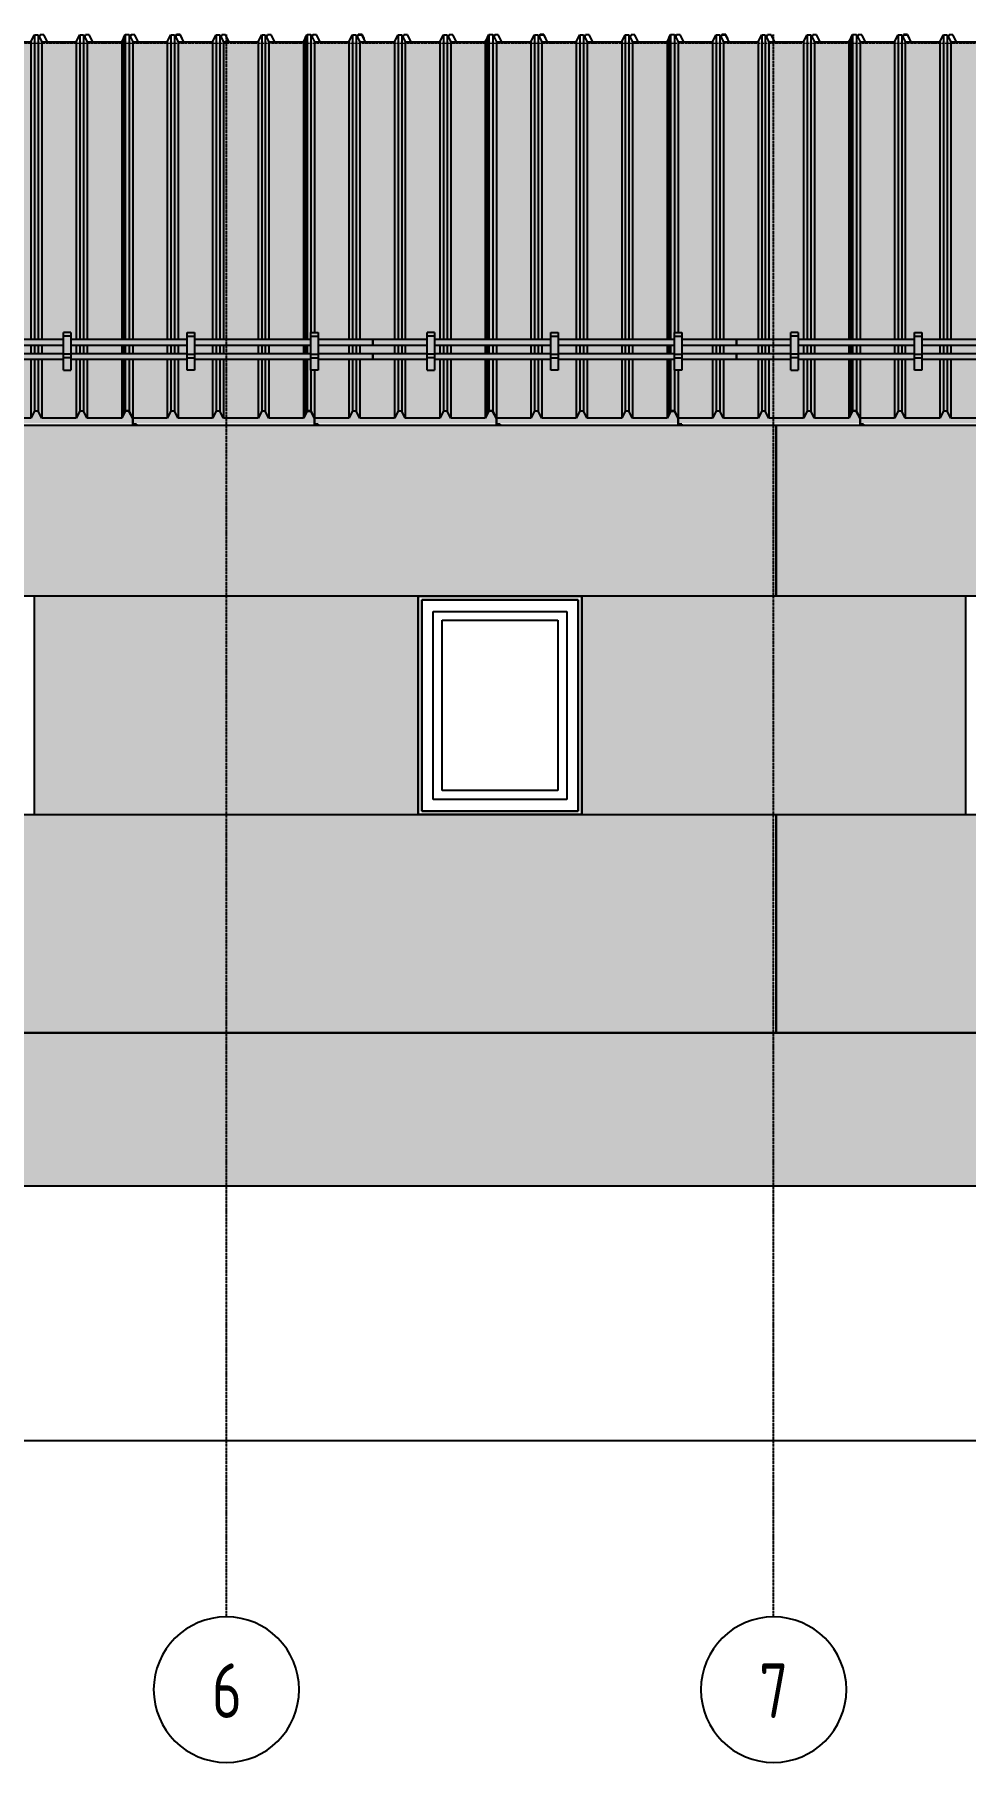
# Model space of a CAD drawing. Header units: millimetres. Extents: x 2162 to 93478, y -2737 to 52379.
# Drawn here: x 20047 to 25167, y 40518 to 50015 of the extents above; entities that cross this region are included whole.
import ezdxf

# ---------------------------------------------------------------- set-up
doc = ezdxf.new("R2010")
doc.units = ezdxf.units.MM
doc.linetypes.add('Штрихпунктир 15 х 2 х 2 мм', pattern=[19, 15, -2, 0, -2])
doc.linetypes.add('Штрихпунктирная', pattern=[30, 25, -2.25, 0.5, -2.25])
doc.layers.add('Axes', color=40, linetype='Штрихпунктирная')
doc.layers.add('Dimension', color=4, linetype='Continuous')
for name, color, linetype, lineweight in [('Level', 7, 'Continuous', 9), ('Text', 219, 'Continuous', 20), ('Windows', 4, 'Continuous', 30)]:
    doc.layers.add(name, color=color, linetype=linetype, lineweight=lineweight)
doc.styles.add('GOST Common_1', font='gost.shx', dxfattribs={"width": 0.8, "height": 250})
doc.styles.add('KOTE', font='romrust.shx', dxfattribs={"width": 0.8})
doc.dimstyles.new('ayala 100', dxfattribs={"dimscale": 50, "dimtxt": 6, "dimasz": 4.4, "dimexe": 3, "dimexo": 5, "dimgap": 1, "dimtad": 1, "dimtoh": 1, "dimdec": 0, "dimzin": 9, "dimdsep": 46, "dimtxsty": 'KOTE', "dimblk": 'ARCHTICK', "dimcen": 0, "dimdle": 3, "dimclrd": 4, "dimclre": 4, "dimclrt": 3, "dimadec": 0, "dimazin": 0, "dimtfac": 0.666667, "dimtdec": 0, "dimtix": 1, "dimtmove": 1, "dimatfit": 0, "dimfxl": 1, "dimtvp": 1, "dimtolj": 1, "dimarcsym": 0})

# ---------------------------------------------------------------- blocks, each defined once
blk = doc.blocks.new('panel054')
at = {"color": 0}
for p, q in [((20721.2, 5308.9), (20730.7, 5327.4)), ((20730.7, 5327.4), (20752.2, 5327.4)), ((20730.7, 5327.4), (20730.7, 3650.7)), ((20752.2, 5327.4), (20772.7, 5287.3)), ((20752.2, 5327.4), (20752.2, 3690.1)), ((20961.4, 5287.3), (20981.4, 5326.4)), ((20981.4, 5326.4), (21001.4, 5326.4)), ((20981.4, 5326.4), (20981.4, 3650.4)), ((21001.4, 5326.4), (21021.4, 5287.3)), ((21001.4, 5326.4), (21001.4, 3650.4)), ((21211.4, 5287.3), (21231.4, 5326.4)), ((21231.4, 5326.4), (21251.4, 5326.4)), ((21231.4, 5326.4), (21231.4, 3650.4)), ((21251.4, 5326.4), (21271.4, 5287.3)), ((21251.4, 5326.4), (21251.4, 3650.4)), ((21461.4, 5287.3), (21481.4, 5326.4)), ((21481.4, 5326.4), (21501.4, 5326.4)), ((21481.4, 5326.4), (21481.4, 3650.7)), ((21501.4, 5326.4), (21521.4, 5287.3)), ((21501.4, 5326.4), (21501.4, 3650.7)), ((20721.2, 5308.9), (20721.2, 3650.7)), ((20772.7, 5287.3), (20961.4, 5287.3)), ((20772.7, 5287.3), (20772.7, 3690.1)), ((20961.4, 5287.3), (20961.4, 3650.4)), ((21021.4, 5287.3), (21211.4, 5287.3)), ((21021.4, 5287.3), (21021.4, 3650.6)), ((21211.4, 5287.3), (21211.4, 3650.4)), ((21271.4, 5287.3), (21461.4, 5287.3)), ((21271.4, 5287.3), (21271.4, 3650.4)), ((21461.4, 5287.3), (21461.4, 3650.7)), ((21521.4, 5287.3), (21711.4, 5287.3)), ((21521.4, 5287.3), (21521.4, 3650.7)), ((21711.4, 5287.3), (21721.2, 5306.4)), ((21711.4, 5287.3), (21711.4, 3650.4)), ((20721.2, 3620.7), (20721.2, 3572.4)), ((20730.7, 3620.7), (20730.7, 3572.4)), ((20961.4, 3620.7), (20961.4, 3572.1)), ((20981.4, 3620.7), (20981.4, 3572.1)), ((21001.4, 3620.7), (21001.4, 3572.1)), ((21021.4, 3620.7), (21021.4, 3572.4)), ((21211.4, 3620.7), (21211.4, 3572.1)), ((21231.4, 3620.7), (21231.4, 3572.1)), ((21251.4, 3620.7), (21251.4, 3572.1)), ((21271.4, 3620.7), (21271.4, 3572.1)), ((21461.4, 3620.8), (21461.4, 3572.5)), ((21481.4, 3620.8), (21481.4, 3572.5)), ((21501.4, 3620.8), (21501.4, 3572.5)), ((21521.4, 3620.8), (21521.4, 3572.5)), ((21711.4, 3620.7), (21711.4, 3572.1)), ((20721.2, 3542.5), (20721.2, 3240.7)), ((20730.7, 3542.5), (20730.7, 3259.2)), ((20961.4, 3542.5), (20961.4, 3219.1)), ((20981.4, 3542.5), (20981.4, 3258.3)), ((21001.4, 3542.5), (21001.4, 3258.3)), ((21021.4, 3542.5), (21021.4, 3219.1)), ((21211.4, 3542.5), (21211.4, 3219.1)), ((21231.4, 3542.5), (21231.4, 3258.3)), ((21251.4, 3542.5), (21251.4, 3258.3)), ((21271.4, 3542.5), (21271.4, 3219.1)), ((21461.4, 3542.5), (21461.4, 3219.1)), ((21481.4, 3542.5), (21481.4, 3258.3)), ((21501.4, 3542.6), (21501.4, 3258.3)), ((21521.4, 3542.6), (21521.4, 3219.1)), ((21711.4, 3542.5), (21711.4, 3219.1)), ((20752.2, 3482.3), (20752.2, 3259.2)), ((20772.7, 3482.3), (20772.7, 3219.1)), ((20730.7, 3259.2), (20721.2, 3240.7)), ((20721.2, 3240.7), (20721.9, 3240.3)), ((20721.9, 3240.3), (20731.2, 3258.4)), ((20752.2, 3259.2), (20730.7, 3259.2)), ((20731.2, 3258.4), (20751.7, 3258.4)), ((20751.7, 3258.4), (20772.2, 3218.3)), ((20772.7, 3219.1), (20752.2, 3259.2)), ((20981.4, 3258.3), (20961.4, 3219.1)), ((21001.4, 3258.3), (20981.4, 3258.3)), ((21021.4, 3219.1), (21001.4, 3258.3)), ((21231.4, 3258.3), (21211.4, 3219.1)), ((21251.4, 3258.3), (21231.4, 3258.3)), ((21271.4, 3219.1), (21251.4, 3258.3)), ((21481.4, 3258.3), (21461.4, 3219.1)), ((21501.4, 3258.3), (21481.4, 3258.3)), ((21521.4, 3219.1), (21501.4, 3258.3)), ((21731.4, 3258.3), (21711.4, 3219.1)), ((21751.4, 3258.3), (21731.4, 3258.3)), ((21772.2, 3217.6), (21751.4, 3258.3)), ((20772.2, 3217.6), (20772.2, 3186.4)), ((20772.2, 3186.4), (20792.2, 3186.4)), ((20961.4, 3219.1), (20772.7, 3219.1)), ((20792.2, 3185.9), (20792.2, 3180)), ((20792.2, 3180), (21792.2, 3180)), ((21211.4, 3219.1), (21021.4, 3219.1)), ((21461.4, 3219.1), (21271.4, 3219.1)), ((21711.4, 3219.1), (21521.4, 3219.1)), ((21772.2, 3185.9), (21772.2, 3217.6)), ((21792.2, 3185.9), (21772.2, 3185.9)), ((21792.2, 3180), (21792.2, 3185.9))]:
    blk.add_line(p, q, dxfattribs=at)
blk = doc.blocks.new('_ArchTick')
at = {"color": 0, "linetype": 'ByBlock', "const_width": 0.15}
blk.add_lwpolyline([(-0.5, -0.5), (0.5, 0.5)], dxfattribs=at)
blk = doc.blocks.new('*D81')
at = {"layer": 'Defpoints', "color": 0, "transparency": 16777216}
for p in [(6057.1, 43126.4), (60342.1, 43126.4), (60342.1, 42288.2)]:
    blk.add_point(p, dxfattribs=at)
at = {"layer": 'Dimension', "color": 4, "lineweight": -2, "transparency": 16777216}
for p, q in [((6057.1, 42876.4), (6057.1, 42138.2)), ((60342.1, 42876.4), (60342.1, 42138.2)), ((5907.1, 42288.2), (60492.1, 42288.2))]:
    blk.add_line(p, q, dxfattribs=at)
at = {"layer": 'Dimension', "color": 4, "lineweight": -2, "transparency": 16777216, "xscale": 220, "yscale": 220, "zscale": 220, "rotation": 180}
blk.add_blockref('_ArchTick', (6057.1, 42288.2), dxfattribs=at)
at = {"layer": 'Dimension', "color": 4, "lineweight": -2, "transparency": 16777216, "xscale": 220, "yscale": 220, "zscale": 220}
blk.add_blockref('_ArchTick', (60342.1, 42288.2), dxfattribs=at)
at = {"layer": 'Dimension', "color": 3, "transparency": 16777216, "insert": (33199.6, 42488.2), "char_height": 300, "attachment_point": 5, "style": 'KOTE'}
blk.add_mtext('\\A1;54285', dxfattribs=at)

msp = doc.modelspace()

# ---------------------------------------------------------------- hatches: boundary and pattern name
at = {"true_color": 0x61993b}
h = msp.add_hatch(color=85, dxfattribs=at)
h.dxf.hatch_style = 1
h.paths.add_polyline_path([(57637.3, 49977.9), (17777.2, 49977.9), (17777.2, 47877.9), (57637.3, 47877.9)])
h.paths.add_polyline_path([(18612.2, 48388.1), (18612.2, 48367.3), (18612.2, 48348.7), (19252.2, 48348.7), (19252.2, 48367.3), (19252.2, 48388.1), (19292.2, 48388.1), (19292.2, 48367.3), (19292.2, 48348.7), (19592.2, 48348.7), (19892.2, 48348.7), (19892.2, 48367.3), (19892.2, 48388.1), (19932.2, 48388.1), (19932.2, 48367.3), (19932.2, 48348.7), (20572.2, 48348.7), (20572.2, 48367.3), (20572.2, 48388.1), (20612.2, 48388.1), (20612.2, 48367.3), (20612.2, 48269.5), (20612.2, 48248.7), (20612.2, 48180.2), (20572.2, 48180.2), (20572.2, 48240.4), (20521.4, 48240.4), (20521.4, 47917.1), (20501.4, 47956.2), (20481.4, 47956.2), (20461.4, 47917.1), (20272.2, 47917.1), (20272.2, 47884.3), (20292.2, 47884.3), (20292.2, 47883.8), (20272.2, 47883.8), (20272.2, 47915.6), (20251.4, 47956.2), (20231.4, 47956.2), (20211.4, 47917.1), (20021.4, 47917.1), (20001.4, 47956.2), (19981.4, 47956.2), (19961.4, 47917.1), (19771.4, 47917.1), (19751.4, 47956.2), (19731.4, 47956.2), (19711.4, 47917.1), (19521.4, 47917.1), (19501.4, 47956.2), (19481.4, 47956.2), (19461.4, 47917.1), (19272.2, 47917.1), (19272.2, 47884.3), (19292.2, 47884.3), (19292.2, 47883.8), (19272.2, 47883.8), (19272.2, 47915.6), (19251.4, 47956.2), (19231.4, 47956.2), (19211.4, 47917.1), (19021.4, 47917.1), (19001.4, 47956.2), (18981.4, 47956.2), (18961.4, 47917.1), (18771.4, 47917.1), (18751.4, 47956.2), (18731.4, 47956.2), (18711.4, 47917.1), (18521.4, 47917.1), (18501.4, 47956.2), (18481.4, 47956.2), (18461.4, 47917.1), (18272.2, 47917.1), (18272.2, 47916.3), (18271.8, 47917.1), (18241.4, 47917.1), (18226.2, 47946.8), (18221.9, 47938.3), (18221.2, 47938.6), (18225.8, 47947.6), (18221.4, 47956.2), (18201.4, 47956.2), (18181.4, 47917.1), (17991.4, 47917.1), (17971.4, 47956.2), (17951.4, 47956.2), (17931.4, 47917.1), (17931.4, 48180.2), (17892.2, 48180.2), (17892.2, 48248.7), (17892.2, 48269.5), (17892.2, 48367.3), (17892.2, 48388.1), (17932.2, 48388.1), (17932.2, 48367.3), (17932.2, 48348.7), (18572.2, 48348.7), (18572.2, 48367.3), (18572.2, 48388.1)], flags=16)
h.paths.add_polyline_path([(18612.2, 48270.4), (18612.2, 48248.7), (18612.2, 48240.4), (19252.2, 48240.4), (19252.2, 48248.7), (19252.2, 48270.4)], flags=0)
h.paths.add_polyline_path([(18521.4, 48318.7), (18521.4, 48270.4), (18572.2, 48270.4), (18572.2, 48269.5), (18572.2, 48248.7), (18572.2, 48240.4), (18471.4, 48240.4), (18471.4, 47956.2), (18451.4, 47956.2), (18431.4, 47917.1), (18431.4, 48240.4), (18272.6, 48240.4), (18272.6, 47917.1), (18252.5, 47956.4), (18230.6, 47956.4), (18230.6, 48240.4), (17932.2, 48240.4), (17932.2, 48248.7), (17932.2, 48270.4), (17951.4, 48270.4), (17951.4, 48318.7)], flags=0)
h.paths.add_polyline_path([(19592.2, 48318.7), (19771.4, 48318.7), (19771.4, 48270.4), (19892.2, 48270.4), (19932.2, 48269.5), (19932.2, 48248.7), (19932.2, 48180.2), (19892.2, 48180.2), (19892.2, 48240.4), (19592.2, 48240.4), (19292.2, 48240.4), (19292.2, 48180.2), (19272.6, 48180.2), (19272.6, 47917.1), (19272.2, 47884.3), (19272.2, 47916.3), (19251.7, 47956.4), (19231.1, 47956.4), (19221.9, 47938.3), (19221.2, 47938.6), (19230.6, 47957.2), (19252.1, 47957.2), (19252.1, 48180.2), (19292.2, 48180.2), (19292.2, 48248.7), (19292.2, 48270.4), (19461.4, 48270.4), (19461.4, 48318.7)], flags=0)
h.paths.add_polyline_path([(20521.4, 48318.7), (20521.4, 48270.4), (19961.4, 48270.4), (19961.4, 48318.7)], flags=0)
h.paths.add_polyline_path([(20221.2, 47938.6), (20230.6, 47957.2), (20252.1, 47957.2), (20272.6, 47917.1), (20272.2, 47916.3), (20251.7, 47956.4), (20231.1, 47956.4), (20221.9, 47938.3)], flags=0)
h.paths.add_polyline_path([(20272.6, 48240.4), (20272.6, 47917.1), (20272.2, 47884.3), (20272.2, 47915.6)], flags=0)
h = msp.add_hatch(color=85, dxfattribs=at)
h.dxf.hatch_style = 1
h.paths.add_polyline_path([(57615.6, 49336.2), (5644.8, 49336.2), (5644.8, 47879), (57615.6, 47879)])
h.paths.add_polyline_path([(17022, 49336.2), (17022, 48338.3)], flags=16)
h.paths.add_polyline_path([(15460.8, 49336.2), (15456.8, 49316.4), (15456.8, 48358), (15247.1, 48338.3), (15291.1, 48357), (15291.1, 48338.3), (15460.8, 48338.3)], flags=16)
at = {"true_color": 0xecece7}
h = msp.add_hatch(color=254, dxfattribs=at)
h.dxf.hatch_style = 1
h.paths.add_polyline_path([(57150.1, 47867.6), (6124, 47867.6), (6124, 46927.6), (9899.9, 46927.6), (10799.9, 46927.6), (57150.1, 46927.6)])
h = msp.add_hatch(color=254, dxfattribs=at)
h.dxf.hatch_style = 1
h.paths.add_polyline_path([(7107.1, 46927.6), (6124, 46927.6), (6124, 45727.6), (7107.1, 45727.6)])
h.paths.add_polyline_path([(9062.1, 46927.6), (8007.1, 46927.6), (8007.1, 45727.6), (9062.1, 45727.6)])
h.paths.add_polyline_path([(10117.1, 46927.6), (9062.1, 46927.6), (9062.1, 45727.6), (10117.1, 45727.6)])
h.paths.add_polyline_path([(12072.1, 46927.6), (11017.1, 46927.6), (11017.1, 45727.6), (12072.1, 45727.6)])
h.paths.add_polyline_path([(16137.1, 46927.6), (15082.1, 46927.6), (15082.1, 45727.6), (16137.1, 45727.6)])
h.paths.add_polyline_path([(18092.1, 46927.6), (17037.1, 46927.6), (17037.1, 45727.6), (18092.1, 45727.6)])
h.paths.add_polyline_path([(19147.1, 46927.6), (18092.1, 46927.6), (18092.1, 45727.6), (19147.1, 45727.6)])
h.paths.add_polyline_path([(21102.1, 46927.6), (20047.1, 46927.6), (20047.1, 45727.6), (21102.1, 45727.6)])
h.paths.add_polyline_path([(22157.1, 46927.6), (21102.1, 46927.6), (21102.1, 45727.6), (22157.1, 45727.6)])
h.paths.add_polyline_path([(24112.1, 46927.6), (23057.1, 46927.6), (23057.1, 45727.6), (24112.1, 45727.6)])
h.paths.add_polyline_path([(25167.1, 46927.6), (24126.6, 46927.6), (24112.1, 46927.6), (24112.1, 45727.6), (24126.6, 45727.6), (25167.1, 45727.6)])
h = msp.add_hatch(color=254, dxfattribs=at)
h.dxf.hatch_style = 1
h.paths.add_polyline_path([(20047.1, 45727.6), (19147.1, 45727.6), (18092.1, 45727.6), (18092.1, 44687.6), (21102.1, 44687.6), (21102.1, 45727.6)])
h.paths.add_polyline_path([(24112.1, 44687.6), (24112.1, 45727.6), (23057.1, 45727.6), (22157.1, 45727.6), (21102.1, 45727.6), (21102.1, 44687.6)])
h.paths.add_polyline_path([(27122.1, 44687.6), (27122.1, 45727.6), (26067.1, 45727.6), (25167.1, 45727.6), (24126.6, 45727.6), (24126.6, 44687.6)])
h.paths.add_polyline_path([(24126.6, 44687.6), (24126.6, 44527.6), (27122.1, 44527.6), (27122.1, 44687.6)])
h.paths.add_polyline_path([(21102.1, 44687.6), (21102.1, 44527.6), (24112.1, 44527.6), (24112.1, 44687.6)])
h.paths.add_polyline_path([(21102.1, 44527.6), (21102.1, 44687.6), (18092.1, 44687.6), (18092.1, 44527.6)])
h.paths.add_polyline_path([(30132.1, 44687.6), (30132.1, 45727.6), (29077.1, 45727.6), (28177.1, 45727.6), (27122.1, 45727.6), (27122.1, 44687.6)])
h.paths.add_polyline_path([(30132.1, 44527.6), (30132.1, 44687.6), (27122.1, 44687.6), (27122.1, 44527.6)])
h.paths.add_polyline_path([(33142.1, 44687.6), (33142.1, 45727.6), (32087.1, 45727.6), (31187.1, 45727.6), (30146.6, 45727.6), (30146.6, 44687.6)])
h.paths.add_polyline_path([(33142.1, 44527.6), (33142.1, 44687.6), (30146.6, 44687.6), (30146.6, 44527.6)])
at = {"true_color": 0x61993b}
h = msp.add_hatch(color=85, dxfattribs=at)
h.dxf.hatch_style = 1
h.paths.add_polyline_path([(54212.1, 44527.6), (45182.1, 44527.6), (45182.1, 43687.6), (54212.1, 43687.6)])
h.paths.add_polyline_path([(57217.1, 44527.6), (54226.6, 44527.6), (54212.1, 44527.6), (54212.1, 43687.6), (57217.1, 43687.6)])
h.paths.add_polyline_path([(60342.1, 44527.6), (57217.1, 44527.6), (57217.1, 43687.6), (60342.1, 43687.6)])
h.paths.add_polyline_path([(60462.5, 44527.6), (60342.1, 44527.6), (60342.1, 43687.6), (60462.5, 43687.6)])
h.paths.add_polyline_path([(45182.1, 44527.6), (42186.6, 44527.6), (5937, 44527.6), (5937, 43687.6), (45182.1, 43687.6)])

# ---------------------------------------------------------------- linework, layer by layer
for p, q in [((20077.8, 50014), (20072.1, 50002.8)), ((20097.8, 50014), (20077.8, 50014)), ((20117.8, 49974.9), (20097.8, 50014)), ((20327.8, 50014), (20322.1, 50002.8)), ((20347.8, 50014), (20327.8, 50014)), ((20367.8, 49974.9), (20347.8, 50014)), ((20536.1, 49996.5), (20545.5, 50015)), ((20536.1, 49996.5), (20536.1, 48338)), ((20545.5, 50015), (20567, 50015)), ((20545.5, 50015), (20545.5, 48338)), ((20567, 50015), (20587.5, 49974.9)), ((20567, 50015), (20567, 48338)), ((20577.8, 50014), (20572.7, 50004)), ((20597.8, 50014), (20577.8, 50014)), ((20587.5, 49974.9), (20776.3, 49974.9)), ((20587.5, 49974.9), (20587.5, 48338)), ((20617.8, 49974.9), (20597.8, 50014)), ((20776.3, 49974.9), (20796.3, 50014)), ((20776.3, 49974.9), (20776.3, 48338.3)), ((20796.3, 50014), (20816.3, 50014)), ((20796.3, 50014), (20796.3, 48338.3)), ((20816.3, 50014), (20836.3, 49974.9)), ((20816.3, 50014), (20816.3, 48338.3)), ((20827.1, 50015), (20821.4, 50004)), ((20821.9, 50003.1), (20827.6, 50014.2)), ((20827.8, 50014), (20822.1, 50002.8)), ((20848.6, 50015), (20827.1, 50015)), ((20827.6, 50014.2), (20848.1, 50014.2)), ((20847.8, 50014), (20827.8, 50014)), ((20836.3, 49974.9), (21026.3, 49974.9)), ((20836.3, 49974.9), (20836.3, 48338.3)), ((20867.8, 49974.9), (20847.8, 50014)), ((20848.1, 50014.2), (20857.3, 49996.1)), ((20858, 49996.5), (20848.6, 50015)), ((20857.3, 49996.1), (20858, 49996.5)), ((20858, 49996.5), (20858, 49994)), ((21026.3, 49974.9), (21046.3, 50014)), ((21026.3, 49974.9), (21026.3, 48338.3)), ((21046.3, 50014), (21066.3, 50014)), ((21046.3, 50014), (21046.3, 48338.3)), ((21066.3, 50014), (21086.3, 49974.9)), ((21066.3, 50014), (21066.3, 48338.3)), ((21077.8, 50014), (21072.1, 50002.8)), ((21097.8, 50014), (21077.8, 50014)), ((21086.3, 49974.9), (21276.3, 49974.9)), ((21086.3, 49974.9), (21086.3, 48338)), ((21117.8, 49974.9), (21097.8, 50014)), ((21276.3, 49974.9), (21296.3, 50014)), ((21276.3, 49974.9), (21276.3, 48338)), ((21296.3, 50014), (21316.3, 50014)), ((21296.3, 50014), (21296.3, 48338)), ((21316.3, 50014), (21336.3, 49974.9)), ((21316.3, 50014), (21316.3, 48338)), ((21327.8, 50014), (21322.1, 50002.8)), ((21347.8, 50014), (21327.8, 50014)), ((21336.3, 49974.9), (21526.3, 49974.9)), ((21336.3, 49974.9), (21336.3, 48338)), ((21367.8, 49974.9), (21347.8, 50014)), ((21526.3, 49974.9), (21536.1, 49994)), ((21526.3, 49974.9), (21526.3, 48338.3)), ((21577.8, 50014), (21572.7, 50004)), ((21597.8, 50014), (21577.8, 50014)), ((21617.8, 49974.9), (21597.8, 50014)), ((21827.1, 50015), (21821.4, 50004)), ((21821.9, 50003.1), (21827.6, 50014.2)), ((21827.8, 50014), (21822.1, 50002.8)), ((21848.6, 50015), (21827.1, 50015)), ((21827.6, 50014.2), (21848.1, 50014.2)), ((21847.8, 50014), (21827.8, 50014)), ((21867.8, 49974.9), (21847.8, 50014)), ((21848.1, 50014.2), (21857.3, 49996.1)), ((21858, 49996.5), (21848.6, 50015)), ((21857.3, 49996.1), (21858, 49996.5)), ((21858, 49996.5), (21858, 49994)), ((22077.8, 50014), (22072.1, 50002.8)), ((22097.8, 50014), (22077.8, 50014)), ((22117.8, 49974.9), (22097.8, 50014)), ((22327.8, 50014), (22322.1, 50002.8)), ((22347.8, 50014), (22327.8, 50014)), ((22367.8, 49974.9), (22347.8, 50014)), ((22536.1, 49996.5), (22545.5, 50015)), ((22536.1, 49996.5), (22536.1, 48338)), ((22545.5, 50015), (22567, 50015)), ((22545.5, 50015), (22545.5, 48338)), ((22567, 50015), (22587.5, 49974.9)), ((22567, 50015), (22567, 48338)), ((22577.8, 50014), (22572.7, 50004)), ((22597.8, 50014), (22577.8, 50014)), ((22587.5, 49974.9), (22776.3, 49974.9)), ((22587.5, 49974.9), (22587.5, 48338)), ((22617.8, 49974.9), (22597.8, 50014)), ((22776.3, 49974.9), (22796.3, 50014)), ((22776.3, 49974.9), (22776.3, 48338.3)), ((22796.3, 50014), (22816.3, 50014)), ((22796.3, 50014), (22796.3, 48338.3)), ((22816.3, 50014), (22836.3, 49974.9)), ((22816.3, 50014), (22816.3, 48338.3)), ((22827.1, 50015), (22821.4, 50004)), ((22821.9, 50003.1), (22827.6, 50014.2)), ((22827.8, 50014), (22822.1, 50002.8)), ((22848.6, 50015), (22827.1, 50015)), ((22827.6, 50014.2), (22848.1, 50014.2)), ((22847.8, 50014), (22827.8, 50014)), ((22836.3, 49974.9), (23026.3, 49974.9)), ((22836.3, 49974.9), (22836.3, 48338.3)), ((22867.8, 49974.9), (22847.8, 50014)), ((22848.1, 50014.2), (22857.3, 49996.1)), ((22858, 49996.5), (22848.6, 50015)), ((22857.3, 49996.1), (22858, 49996.5)), ((22858, 49996.5), (22858, 49994)), ((23026.3, 49974.9), (23046.3, 50014)), ((23026.3, 49974.9), (23026.3, 48338.3)), ((23046.3, 50014), (23066.3, 50014)), ((23046.3, 50014), (23046.3, 48338.3)), ((23066.3, 50014), (23086.3, 49974.9)), ((23066.3, 50014), (23066.3, 48338.3)), ((23077.8, 50014), (23072.1, 50002.8)), ((23097.8, 50014), (23077.8, 50014)), ((23086.3, 49974.9), (23276.3, 49974.9)), ((23086.3, 49974.9), (23086.3, 48338)), ((23117.8, 49974.9), (23097.8, 50014)), ((23276.3, 49974.9), (23296.3, 50014)), ((23276.3, 49974.9), (23276.3, 48338)), ((23296.3, 50014), (23316.3, 50014)), ((23296.3, 50014), (23296.3, 48338)), ((23316.3, 50014), (23336.3, 49974.9)), ((23316.3, 50014), (23316.3, 48338)), ((23327.8, 50014), (23322.1, 50002.8)), ((23347.8, 50014), (23327.8, 50014)), ((23336.3, 49974.9), (23526.3, 49974.9)), ((23336.3, 49974.9), (23336.3, 48338)), ((23367.8, 49974.9), (23347.8, 50014)), ((23526.3, 49974.9), (23536.1, 49994)), ((23526.3, 49974.9), (23526.3, 48338.3)), ((23577.8, 50014), (23572.7, 50004)), ((23597.8, 50014), (23577.8, 50014)), ((23617.8, 49974.9), (23597.8, 50014)), ((23827.1, 50015), (23821.4, 50004)), ((23821.9, 50003.1), (23827.6, 50014.2)), ((23827.8, 50014), (23822.1, 50002.8)), ((23848.6, 50015), (23827.1, 50015)), ((23827.6, 50014.2), (23848.1, 50014.2)), ((23847.8, 50014), (23827.8, 50014)), ((23867.8, 49974.9), (23847.8, 50014)), ((23848.1, 50014.2), (23857.3, 49996.1)), ((23858, 49996.5), (23848.6, 50015)), ((23857.3, 49996.1), (23858, 49996.5)), ((23858, 49996.5), (23858, 49994)), ((24077.8, 50014), (24072.1, 50002.8)), ((24097.8, 50014), (24077.8, 50014)), ((24117.8, 49974.9), (24097.8, 50014)), ((24327.8, 50014), (24322.1, 50002.8)), ((24347.8, 50014), (24327.8, 50014)), ((24367.8, 49974.9), (24347.8, 50014)), ((24536.1, 49996.5), (24545.5, 50015)), ((24536.1, 49996.5), (24536.1, 48338)), ((24545.5, 50015), (24567, 50015)), ((24545.5, 50015), (24545.5, 48338)), ((24567, 50015), (24587.5, 49974.9)), ((24567, 50015), (24567, 48338)), ((24577.8, 50014), (24572.7, 50004)), ((24597.8, 50014), (24577.8, 50014)), ((24587.5, 49974.9), (24776.3, 49974.9)), ((24587.5, 49974.9), (24587.5, 48338)), ((24617.8, 49974.9), (24597.8, 50014)), ((24776.3, 49974.9), (24796.3, 50014)), ((24776.3, 49974.9), (24776.3, 48338.3)), ((24796.3, 50014), (24816.3, 50014)), ((24796.3, 50014), (24796.3, 48338.3)), ((24816.3, 50014), (24836.3, 49974.9)), ((24816.3, 50014), (24816.3, 48338.3)), ((24827.1, 50015), (24821.4, 50004)), ((24821.9, 50003.1), (24827.6, 50014.2)), ((24827.8, 50014), (24822.1, 50002.8)), ((24848.6, 50015), (24827.1, 50015)), ((24827.6, 50014.2), (24848.1, 50014.2)), ((24847.8, 50014), (24827.8, 50014)), ((24836.3, 49974.9), (25026.3, 49974.9)), ((24836.3, 49974.9), (24836.3, 48338.3)), ((24867.8, 49974.9), (24847.8, 50014)), ((24848.1, 50014.2), (24857.3, 49996.1)), ((24858, 49996.5), (24848.6, 50015)), ((24857.3, 49996.1), (24858, 49996.5)), ((24858, 49996.5), (24858, 49994)), ((25026.3, 49974.9), (25046.3, 50014)), ((25026.3, 49974.9), (25026.3, 48338.3)), ((25046.3, 50014), (25066.3, 50014)), ((25046.3, 50014), (25046.3, 48338.3)), ((25066.3, 50014), (25086.3, 49974.9)), ((25066.3, 50014), (25066.3, 48338.3)), ((25077.8, 50014), (25072.1, 50002.8)), ((25097.8, 50014), (25077.8, 50014)), ((25086.3, 49974.9), (25276.3, 49974.9)), ((25086.3, 49974.9), (25086.3, 48338)), ((25117.8, 49974.9), (25097.8, 50014)), ((20247.1, 48357), (20207.1, 48357)), ((20887.1, 48357), (20927.1, 48357)), ((21567.1, 48357), (21607.1, 48357)), ((21907.1, 48338.3), (21907.1, 48338.3)), ((21907.1, 48338.3), (21907.1, 48338.3)), ((22247.1, 48357), (22207.1, 48357)), ((22887.1, 48357), (22927.1, 48357)), ((23567.1, 48357), (23607.1, 48357)), ((23907.1, 48338.3), (23907.1, 48338.3)), ((23907.1, 48338.3), (23907.1, 48338.3)), ((24247.1, 48357), (24207.1, 48357)), ((24887.1, 48357), (24927.1, 48357)), ((20247.1, 48259.1), (20207.1, 48259.1)), ((20536.1, 48308.4), (20536.1, 48259.8)), ((20545.5, 48308.4), (20545.5, 48259.8)), ((20567, 48308.4), (20567, 48259.8)), ((20587.5, 48308.4), (20587.5, 48259.8)), ((20776.3, 48308.4), (20776.3, 48260)), ((20796.3, 48308.4), (20796.3, 48260)), ((20816.3, 48308.4), (20816.3, 48260)), ((20836.3, 48308.4), (20836.3, 48260)), ((20887.1, 48259.1), (20927.1, 48259.1)), ((21026.3, 48308.5), (21026.3, 48260.1)), ((21046.3, 48308.5), (21046.3, 48260.1)), ((21066.3, 48308.5), (21066.3, 48260.1)), ((21086.3, 48308.5), (21086.3, 48259.8)), ((21276.3, 48308.4), (21276.3, 48259.8)), ((21296.3, 48308.4), (21296.3, 48259.8)), ((21316.3, 48308.4), (21316.3, 48259.8)), ((21336.3, 48308.4), (21336.3, 48259.8)), ((21526.3, 48308.4), (21526.3, 48260)), ((21567.1, 48259.1), (21607.1, 48259.1)), ((21907.1, 48260.1), (21907.1, 48260.1)), ((21907.1, 48260.1), (21907.1, 48260.1)), ((22247.1, 48259.1), (22207.1, 48259.1)), ((22536.1, 48308.4), (22536.1, 48259.8)), ((22545.5, 48308.4), (22545.5, 48259.8)), ((22567, 48308.4), (22567, 48259.8)), ((22587.5, 48308.4), (22587.5, 48259.8)), ((22776.3, 48308.4), (22776.3, 48260)), ((22796.3, 48308.4), (22796.3, 48260)), ((22816.3, 48308.4), (22816.3, 48260)), ((22836.3, 48308.4), (22836.3, 48260)), ((22887.1, 48259.1), (22927.1, 48259.1)), ((23026.3, 48308.5), (23026.3, 48260.1)), ((23046.3, 48308.5), (23046.3, 48260.1)), ((23066.3, 48308.5), (23066.3, 48260.1)), ((23086.3, 48308.5), (23086.3, 48259.8)), ((23276.3, 48308.4), (23276.3, 48259.8)), ((23296.3, 48308.4), (23296.3, 48259.8)), ((23316.3, 48308.4), (23316.3, 48259.8)), ((23336.3, 48308.4), (23336.3, 48259.8)), ((23526.3, 48308.4), (23526.3, 48260)), ((23567.1, 48259.1), (23607.1, 48259.1)), ((23907.1, 48260.1), (23907.1, 48260.1)), ((23907.1, 48260.1), (23907.1, 48260.1)), ((24247.1, 48259.1), (24207.1, 48259.1)), ((24536.1, 48308.4), (24536.1, 48259.8)), ((24545.5, 48308.4), (24545.5, 48259.8)), ((24567, 48308.4), (24567, 48259.8)), ((24587.5, 48308.4), (24587.5, 48259.8)), ((24776.3, 48308.4), (24776.3, 48260)), ((24796.3, 48308.4), (24796.3, 48260)), ((24816.3, 48308.4), (24816.3, 48260)), ((24836.3, 48308.4), (24836.3, 48260)), ((24887.1, 48259.1), (24927.1, 48259.1)), ((25026.3, 48308.5), (25026.3, 48260.1)), ((25046.3, 48308.5), (25046.3, 48260.1)), ((25066.3, 48308.5), (25066.3, 48260.1)), ((25086.3, 48308.5), (25086.3, 48259.8)), ((20247.1, 48238.4), (20207.1, 48238.4)), ((20536.1, 48230.1), (20536.1, 47928.3)), ((20545.5, 48230.1), (20545.5, 47946.8)), ((20567, 48230.1), (20567, 47946.8)), ((20587.5, 48230.1), (20587.5, 47906.7)), ((20776.3, 48230.1), (20776.3, 47906.7)), ((20796.3, 48230.1), (20796.3, 47945.9)), ((20816.3, 48230.1), (20816.3, 47945.9)), ((20836.3, 48230.1), (20836.3, 47906.7)), ((20887.1, 48238.4), (20927.1, 48238.4)), ((21026.3, 48230.2), (21026.3, 47906.7)), ((21046.3, 48230.2), (21046.3, 47945.9)), ((21066.3, 48230.3), (21066.3, 47945.9)), ((21086.3, 48230.3), (21086.3, 47906.7)), ((21276.3, 48230.1), (21276.3, 47906.7)), ((21296.3, 48230.1), (21296.3, 47945.9)), ((21316.3, 48230.1), (21316.3, 47945.9)), ((21336.3, 48230.1), (21336.3, 47906.7)), ((21526.3, 48230.1), (21526.3, 47906.7)), ((21567.1, 48238.4), (21607.1, 48238.4)), ((22247.1, 48238.4), (22207.1, 48238.4)), ((22536.1, 48230.1), (22536.1, 47928.3)), ((22545.5, 48230.1), (22545.5, 47946.8)), ((22567, 48230.1), (22567, 47946.8)), ((22587.5, 48230.1), (22587.5, 47906.7)), ((22776.3, 48230.1), (22776.3, 47906.7)), ((22796.3, 48230.1), (22796.3, 47945.9)), ((22816.3, 48230.1), (22816.3, 47945.9)), ((22836.3, 48230.1), (22836.3, 47906.7)), ((22887.1, 48238.4), (22927.1, 48238.4)), ((23026.3, 48230.2), (23026.3, 47906.7)), ((23046.3, 48230.2), (23046.3, 47945.9)), ((23066.3, 48230.3), (23066.3, 47945.9)), ((23086.3, 48230.3), (23086.3, 47906.7)), ((23276.3, 48230.1), (23276.3, 47906.7)), ((23296.3, 48230.1), (23296.3, 47945.9)), ((23316.3, 48230.1), (23316.3, 47945.9)), ((23336.3, 48230.1), (23336.3, 47906.7)), ((23526.3, 48230.1), (23526.3, 47906.7)), ((23567.1, 48238.4), (23607.1, 48238.4)), ((24247.1, 48238.4), (24207.1, 48238.4)), ((24536.1, 48230.1), (24536.1, 47928.3)), ((24545.5, 48230.1), (24545.5, 47946.8)), ((24567, 48230.1), (24567, 47946.8)), ((24587.5, 48230.1), (24587.5, 47906.7)), ((24776.3, 48230.1), (24776.3, 47906.7)), ((24796.3, 48230.1), (24796.3, 47945.9)), ((24816.3, 48230.1), (24816.3, 47945.9)), ((24836.3, 48230.1), (24836.3, 47906.7)), ((24887.1, 48238.4), (24927.1, 48238.4)), ((25026.3, 48230.2), (25026.3, 47906.7)), ((25046.3, 48230.2), (25046.3, 47945.9)), ((25066.3, 48230.3), (25066.3, 47945.9)), ((25086.3, 48230.3), (25086.3, 47906.7)), ((20545.5, 47946.8), (20536.1, 47928.3)), ((20536.1, 47928.3), (20536.8, 47928)), ((20536.8, 47928), (20546, 47946.1)), ((20567, 47946.8), (20545.5, 47946.8)), ((20546, 47946.1), (20566.6, 47946.1)), ((20566.6, 47946.1), (20587.1, 47906)), ((20587.5, 47906.7), (20567, 47946.8)), ((20587.1, 47905.3), (20587.1, 47874)), ((20587.1, 47874), (20607.1, 47874)), ((20776.3, 47906.7), (20587.5, 47906.7)), ((20607.1, 47873.5), (20607.1, 47867.6)), ((20607.1, 47867.6), (21607.1, 47867.6)), ((20796.3, 47945.9), (20776.3, 47906.7)), ((20816.3, 47945.9), (20796.3, 47945.9)), ((20836.3, 47906.7), (20816.3, 47945.9)), ((21026.3, 47906.7), (20836.3, 47906.7)), ((21046.3, 47945.9), (21026.3, 47906.7)), ((21066.3, 47945.9), (21046.3, 47945.9)), ((21086.3, 47906.7), (21066.3, 47945.9)), ((21276.3, 47906.7), (21086.3, 47906.7)), ((21296.3, 47945.9), (21276.3, 47906.7)), ((21316.3, 47945.9), (21296.3, 47945.9)), ((21336.3, 47906.7), (21316.3, 47945.9)), ((21526.3, 47906.7), (21336.3, 47906.7)), ((21546.3, 47945.9), (21526.3, 47906.7)), ((21566.3, 47945.9), (21546.3, 47945.9)), ((21587.1, 47905.3), (21566.3, 47945.9)), ((21587.1, 47873.5), (21587.1, 47905.3)), ((21607.1, 47873.5), (21587.1, 47873.5)), ((21607.1, 47867.6), (21607.1, 47873.5)), ((22545.5, 47946.8), (22536.1, 47928.3)), ((22536.1, 47928.3), (22536.8, 47928)), ((22536.8, 47928), (22546, 47946.1)), ((22567, 47946.8), (22545.5, 47946.8)), ((22546, 47946.1), (22566.6, 47946.1)), ((22566.6, 47946.1), (22587.1, 47906)), ((22587.5, 47906.7), (22567, 47946.8)), ((22587.1, 47905.3), (22587.1, 47874)), ((22587.1, 47874), (22607.1, 47874)), ((22776.3, 47906.7), (22587.5, 47906.7)), ((22607.1, 47873.5), (22607.1, 47867.6)), ((22607.1, 47867.6), (23607.1, 47867.6)), ((22796.3, 47945.9), (22776.3, 47906.7)), ((22816.3, 47945.9), (22796.3, 47945.9)), ((22836.3, 47906.7), (22816.3, 47945.9)), ((23026.3, 47906.7), (22836.3, 47906.7)), ((23046.3, 47945.9), (23026.3, 47906.7)), ((23066.3, 47945.9), (23046.3, 47945.9)), ((23086.3, 47906.7), (23066.3, 47945.9)), ((23276.3, 47906.7), (23086.3, 47906.7)), ((23296.3, 47945.9), (23276.3, 47906.7)), ((23316.3, 47945.9), (23296.3, 47945.9)), ((23336.3, 47906.7), (23316.3, 47945.9)), ((23526.3, 47906.7), (23336.3, 47906.7)), ((23546.3, 47945.9), (23526.3, 47906.7)), ((23566.3, 47945.9), (23546.3, 47945.9)), ((23587.1, 47905.3), (23566.3, 47945.9)), ((23587.1, 47873.5), (23587.1, 47905.3)), ((23607.1, 47873.5), (23587.1, 47873.5)), ((23607.1, 47867.6), (23607.1, 47873.5)), ((24126.6, 47867.6), (24126.6, 46927.6)), ((24126.6, 46927.6), (24126.6, 47867.6)), ((24545.5, 47946.8), (24536.1, 47928.3)), ((24536.1, 47928.3), (24536.8, 47928)), ((24536.8, 47928), (24546, 47946.1)), ((24567, 47946.8), (24545.5, 47946.8)), ((24546, 47946.1), (24566.6, 47946.1)), ((24566.6, 47946.1), (24587.1, 47906)), ((24587.5, 47906.7), (24567, 47946.8)), ((24587.1, 47905.3), (24587.1, 47874)), ((24587.1, 47874), (24607.1, 47874)), ((24776.3, 47906.7), (24587.5, 47906.7)), ((24607.1, 47873.5), (24607.1, 47867.6)), ((24607.1, 47867.6), (25607.1, 47867.6)), ((24796.3, 47945.9), (24776.3, 47906.7)), ((24816.3, 47945.9), (24796.3, 47945.9)), ((24836.3, 47906.7), (24816.3, 47945.9)), ((25026.3, 47906.7), (24836.3, 47906.7)), ((25046.3, 47945.9), (25026.3, 47906.7)), ((25066.3, 47945.9), (25046.3, 47945.9)), ((25086.3, 47906.7), (25066.3, 47945.9)), ((25276.3, 47906.7), (25086.3, 47906.7)), ((20047.1, 46927.6), (19147.1, 46927.6)), ((20047.1, 45727.6), (20047.1, 46927.6)), ((22157.1, 46927.6), (20047.1, 46927.6)), ((22157.1, 46927.6), (20047.1, 46927.6)), ((22157.1, 46927.6), (22157.1, 45727.6)), ((23057.1, 46927.6), (22157.1, 46927.6)), ((23057.1, 45727.6), (23057.1, 46927.6)), ((25167.1, 46927.6), (23057.1, 46927.6)), ((24126.6, 46927.6), (23057.1, 46927.6)), ((25167.1, 46927.6), (24126.6, 46927.6)), ((25167.1, 46927.6), (25167.1, 45727.6)), ((26067.1, 46927.6), (25167.1, 46927.6)), ((19147.1, 45727.6), (20047.1, 45727.6)), ((20047.1, 45727.6), (22157.1, 45727.6)), ((20047.1, 45727.6), (22157.1, 45727.6)), ((22157.1, 45727.6), (23057.1, 45727.6)), ((23057.1, 45727.6), (25167.1, 45727.6)), ((23057.1, 45727.6), (24126.6, 45727.6)), ((24126.6, 44527.6), (24126.6, 45727.6)), ((24126.6, 45727.6), (25167.1, 45727.6)), ((24126.6, 45727.6), (24126.6, 44527.6)), ((25167.1, 45727.6), (26067.1, 45727.6)), ((36469.4, 44527.6), (14753.7, 44527.6)), ((18092.1, 44527.6), (24126.6, 44527.6)), ((24126.6, 44527.6), (30146.6, 44527.6)), ((14625.4, 43687.6), (36673.7, 43687.6))]:
    msp.add_line(p, q)
at = {"color": 0}
for p, q in [((20207.1, 48338.3), (19907.1, 48338.3)), ((20207.1, 48357), (20207.1, 48377.8)), ((20247.1, 48377.8), (20207.1, 48377.8)), ((20207.1, 48259.1), (20207.1, 48357)), ((20247.1, 48377.8), (20247.1, 48357)), ((20247.1, 48357), (20247.1, 48259.1)), ((20887.1, 48338.3), (20247.1, 48338.3)), ((20887.1, 48357), (20887.1, 48377.8)), ((20887.1, 48377.8), (20927.1, 48377.8)), ((20887.1, 48259.1), (20887.1, 48357)), ((20927.1, 48377.8), (20927.1, 48357)), ((20927.1, 48357), (20927.1, 48259.1)), ((21567.1, 48338.3), (20927.1, 48338.3)), ((21567.1, 48357), (21567.1, 48377.8)), ((21567.1, 48377.8), (21607.1, 48377.8)), ((21567.1, 48259.1), (21567.1, 48357)), ((21607.1, 48377.8), (21607.1, 48357)), ((21607.1, 48357), (21607.1, 48259.1)), ((21907.1, 48338.3), (21607.1, 48338.3)), ((21907.1, 48338.3), (21907.1, 48320.2)), ((22207.1, 48338.3), (21907.1, 48338.3)), ((21907.1, 48320.2), (21907.1, 48338.3)), ((22207.1, 48357), (22207.1, 48377.8)), ((22247.1, 48377.8), (22207.1, 48377.8)), ((22207.1, 48259.1), (22207.1, 48357)), ((22247.1, 48377.8), (22247.1, 48357)), ((22247.1, 48357), (22247.1, 48259.1)), ((22887.1, 48338.3), (22247.1, 48338.3)), ((22887.1, 48357), (22887.1, 48377.8)), ((22887.1, 48377.8), (22927.1, 48377.8)), ((22887.1, 48259.1), (22887.1, 48357)), ((22927.1, 48377.8), (22927.1, 48357)), ((22927.1, 48357), (22927.1, 48259.1)), ((23567.1, 48338.3), (22927.1, 48338.3)), ((23567.1, 48357), (23567.1, 48377.8)), ((23567.1, 48377.8), (23607.1, 48377.8)), ((23567.1, 48259.1), (23567.1, 48357)), ((23607.1, 48377.8), (23607.1, 48357)), ((23607.1, 48357), (23607.1, 48259.1)), ((23907.1, 48338.3), (23607.1, 48338.3)), ((23907.1, 48338.3), (23907.1, 48320.2)), ((24207.1, 48338.3), (23907.1, 48338.3)), ((23907.1, 48320.2), (23907.1, 48338.3)), ((24207.1, 48357), (24207.1, 48377.8)), ((24247.1, 48377.8), (24207.1, 48377.8)), ((24207.1, 48259.1), (24207.1, 48357)), ((24247.1, 48377.8), (24247.1, 48357)), ((24247.1, 48357), (24247.1, 48259.1)), ((24887.1, 48338.3), (24247.1, 48338.3)), ((24887.1, 48357), (24887.1, 48377.8)), ((24887.1, 48377.8), (24927.1, 48377.8)), ((24887.1, 48259.1), (24887.1, 48357)), ((24927.1, 48377.8), (24927.1, 48357)), ((24927.1, 48357), (24927.1, 48259.1)), ((25567.1, 48338.3), (24927.1, 48338.3)), ((19907.1, 48308.3), (20207.1, 48308.3)), ((20207.1, 48260.1), (19907.1, 48260.1)), ((20207.1, 48238.4), (20207.1, 48259.1)), ((20247.1, 48308.3), (20887.1, 48308.3)), ((20887.1, 48260.1), (20247.1, 48260.1)), ((20247.1, 48259.1), (20247.1, 48238.4)), ((20887.1, 48238.4), (20887.1, 48259.1)), ((20927.1, 48308.3), (21567.1, 48308.3)), ((21567.1, 48260.1), (20927.1, 48260.1)), ((20927.1, 48259.1), (20927.1, 48238.4)), ((21567.1, 48238.4), (21567.1, 48259.1)), ((21607.1, 48308.3), (21907.1, 48308.3)), ((21907.1, 48260.1), (21607.1, 48260.1)), ((21607.1, 48259.1), (21607.1, 48238.4)), ((21907.1, 48320.2), (21907.1, 48308.3)), ((21907.1, 48308.3), (21907.1, 48320.2)), ((21907.1, 48308.3), (22207.1, 48308.3)), ((21907.1, 48260.1), (21907.1, 48242)), ((22207.1, 48260.1), (21907.1, 48260.1)), ((21907.1, 48242), (21907.1, 48260.1)), ((22207.1, 48238.4), (22207.1, 48259.1)), ((22247.1, 48308.3), (22887.1, 48308.3)), ((22887.1, 48260.1), (22247.1, 48260.1)), ((22247.1, 48259.1), (22247.1, 48238.4)), ((22887.1, 48238.4), (22887.1, 48259.1)), ((22927.1, 48308.3), (23567.1, 48308.3)), ((23567.1, 48260.1), (22927.1, 48260.1)), ((22927.1, 48259.1), (22927.1, 48238.4)), ((23567.1, 48238.4), (23567.1, 48259.1)), ((23607.1, 48308.3), (23907.1, 48308.3)), ((23907.1, 48260.1), (23607.1, 48260.1)), ((23607.1, 48259.1), (23607.1, 48238.4)), ((23907.1, 48320.2), (23907.1, 48308.3)), ((23907.1, 48308.3), (23907.1, 48320.2)), ((23907.1, 48308.3), (24207.1, 48308.3)), ((23907.1, 48260.1), (23907.1, 48242)), ((24207.1, 48260.1), (23907.1, 48260.1)), ((23907.1, 48242), (23907.1, 48260.1)), ((24207.1, 48238.4), (24207.1, 48259.1)), ((24247.1, 48308.3), (24887.1, 48308.3)), ((24887.1, 48260.1), (24247.1, 48260.1)), ((24247.1, 48259.1), (24247.1, 48238.4)), ((24887.1, 48238.4), (24887.1, 48259.1)), ((24927.1, 48308.3), (25567.1, 48308.3)), ((25567.1, 48260.1), (24927.1, 48260.1)), ((24927.1, 48259.1), (24927.1, 48238.4)), ((19907.1, 48230.1), (20207.1, 48230.1)), ((20207.1, 48169.9), (20207.1, 48238.4)), ((20207.1, 48169.9), (20247.1, 48169.9)), ((20247.1, 48238.4), (20247.1, 48169.9)), ((20247.1, 48230.1), (20887.1, 48230.1)), ((20887.1, 48169.9), (20887.1, 48238.4)), ((20927.1, 48169.9), (20887.1, 48169.9)), ((20927.1, 48238.4), (20927.1, 48169.9)), ((20927.1, 48230.1), (21567.1, 48230.1)), ((21567.1, 48169.9), (21567.1, 48238.4)), ((21607.1, 48169.9), (21567.1, 48169.9)), ((21607.1, 48238.4), (21607.1, 48169.9)), ((21607.1, 48230.1), (21907.1, 48230.1)), ((21907.1, 48242), (21907.1, 48230.1)), ((21907.1, 48230.1), (21907.1, 48242)), ((21907.1, 48230.1), (22207.1, 48230.1)), ((22207.1, 48169.9), (22207.1, 48238.4)), ((22207.1, 48169.9), (22247.1, 48169.9)), ((22247.1, 48238.4), (22247.1, 48169.9)), ((22247.1, 48230.1), (22887.1, 48230.1)), ((22887.1, 48169.9), (22887.1, 48238.4)), ((22927.1, 48169.9), (22887.1, 48169.9)), ((22927.1, 48238.4), (22927.1, 48169.9)), ((22927.1, 48230.1), (23567.1, 48230.1)), ((23567.1, 48169.9), (23567.1, 48238.4)), ((23607.1, 48169.9), (23567.1, 48169.9)), ((23607.1, 48238.4), (23607.1, 48169.9)), ((23607.1, 48230.1), (23907.1, 48230.1)), ((23907.1, 48242), (23907.1, 48230.1)), ((23907.1, 48230.1), (23907.1, 48242)), ((23907.1, 48230.1), (24207.1, 48230.1)), ((24207.1, 48169.9), (24207.1, 48238.4)), ((24207.1, 48169.9), (24247.1, 48169.9)), ((24247.1, 48238.4), (24247.1, 48169.9)), ((24247.1, 48230.1), (24887.1, 48230.1)), ((24887.1, 48169.9), (24887.1, 48238.4)), ((24927.1, 48169.9), (24887.1, 48169.9)), ((24927.1, 48238.4), (24927.1, 48169.9)), ((24927.1, 48230.1), (25567.1, 48230.1)), ((22177.1, 45747.6), (22177.1, 46907.6)), ((23037.1, 46907.6), (22177.1, 46907.6)), ((22240.1, 46844.6), (22974.1, 46844.6)), ((22240.1, 45810.6), (22240.1, 46844.6)), ((22974.1, 46844.6), (22974.1, 45810.6)), ((23037.1, 45747.6), (23037.1, 46907.6)), ((22289.1, 45859.6), (22289.1, 46795.6)), ((22289.1, 46795.6), (22925.1, 46795.6)), ((22925.1, 46795.6), (22925.1, 45859.6)), ((22974.1, 45810.6), (22240.1, 45810.6)), ((22925.1, 45859.6), (22289.1, 45859.6)), ((23037.1, 45747.6), (22177.1, 45747.6))]:
    msp.add_line(p, q, dxfattribs=at)
at = {"layer": 'Axes', "linetype": 'Штрихпунктир 15 х 2 х 2 мм'}
for p, q in [((21102.1, 41318.4), (21102.1, 50015)), ((24112.1, 41318.4), (24112.1, 50015))]:
    msp.add_line(p, q, dxfattribs=at)
at = {"layer": 'Axes', "color": 7, "linetype": 'Continuous'}
for centre, start, end in [((21102.1, 40918.4), 0, 180), ((24112.1, 40918.4), 0, 180), ((21102.1, 40918.4), 180, 0), ((24112.1, 40918.4), 180, 0)]:
    msp.add_arc(centre, 400, start, end, dxfattribs=at)
at = {"layer": 'Level', "linetype": 'Штрихпунктир 15 х 2 х 2 мм'}
for p, q in [((16670.3, 49967.6), (57449.3, 49967.6)), ((5389, 47867.6), (57032.7, 47867.6))]:
    msp.add_line(p, q, dxfattribs=at)
at = {"layer": 'Windows', "color": 7}
for p, q in [((22157.1, 46927.6), (22157.1, 45727.6)), ((23057.1, 46927.6), (22157.1, 46927.6)), ((23057.1, 46927.6), (23057.1, 45727.6)), ((22177.1, 45747.6), (22177.1, 46907.6)), ((22177.1, 46907.6), (23037.1, 46907.6)), ((23037.1, 46907.6), (23037.1, 45747.6)), ((22157.1, 45727.6), (23057.1, 45727.6)), ((23037.1, 45747.6), (22177.1, 45747.6))]:
    msp.add_line(p, q, dxfattribs=at)

# ---------------------------------------------------------------- block references
for p in [(-1185.1, 44687.6), (814.9, 44687.6), (2814.9, 44687.6)]:
    msp.add_blockref('panel054', p)

# ---------------------------------------------------------------- texts
at = {"layer": 'Text', "char_height": 300, "width": 205.232, "attachment_point": 1, "style": 'GOST Common_1'}
for s, insert in [('\\fGOST Common|b0|i0|c204|p34|;\\W.8;6', (21022.5, 41062.9)), ('\\fGOST Common|b0|i0|c204|p34|;\\W.8;7', (24032.5, 41062.9))]:
    msp.add_mtext(s, dxfattribs=dict(at, insert=insert))

# ---------------------------------------------------------------- dimensions: what is measured, and where the dimension line sits
at = {"layer": 'Dimension'}
dim = msp.add_linear_dim(base=(60342.1, 42288.2), p1=(6057.1, 43126.4), p2=(60342.1, 43126.4), dimstyle='ayala 100', dxfattribs=at)
dim.commit()
dim.dimension.update_dxf_attribs({"geometry": '*D81', "text_midpoint": (33199.6, 42488.2)})

doc.saveas('drawing.dxf')
